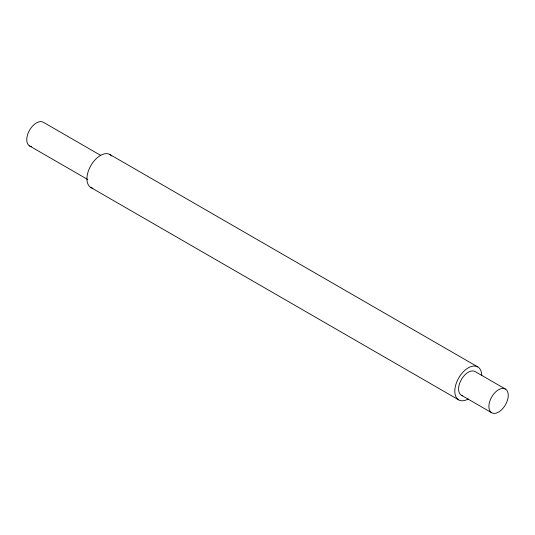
<?xml version="1.0" encoding="UTF-8"?>
<svg xmlns="http://www.w3.org/2000/svg" width="535" height="535" viewBox="0 0 535 535"><rect width="100%" height="100%" fill="white"/><g stroke="black" fill="none" stroke-linecap="round" stroke-linejoin="round"><path stroke-width="0.8" d="M109.929 154.535L477.788 366.916M100.781 155.438L43.275 122.234A13.689 7.905 -60 0 0 28.75 131.724A13.689 7.905 -60 0 0 31.592 146.57M505.414 389.052A13.689 7.905 -60 0 0 489.217 403.41A13.689 7.905 -60 0 0 501.074 410.258A13.689 7.905 -60 0 0 505.414 389.052L475.113 371.558A13.689 7.905 -60 0 0 460.849 380.505A13.689 7.905 -60 0 0 462.715 395.773M29.585 145.948L87.814 179.566M461.417 395.265L491.725 412.766M90.883 187.524L458.742 399.906M468.265 398.963A19.046 10.994 -60 0 1 454.797 391.185A19.046 10.994 -60 0 1 468.265 367.859A19.046 10.994 -60 0 1 481.734 375.637M92.93 188.28A19.046 10.994 -60 0 1 90.883 165.529A19.046 10.994 -60 0 1 111.608 155.926"/></g></svg>
